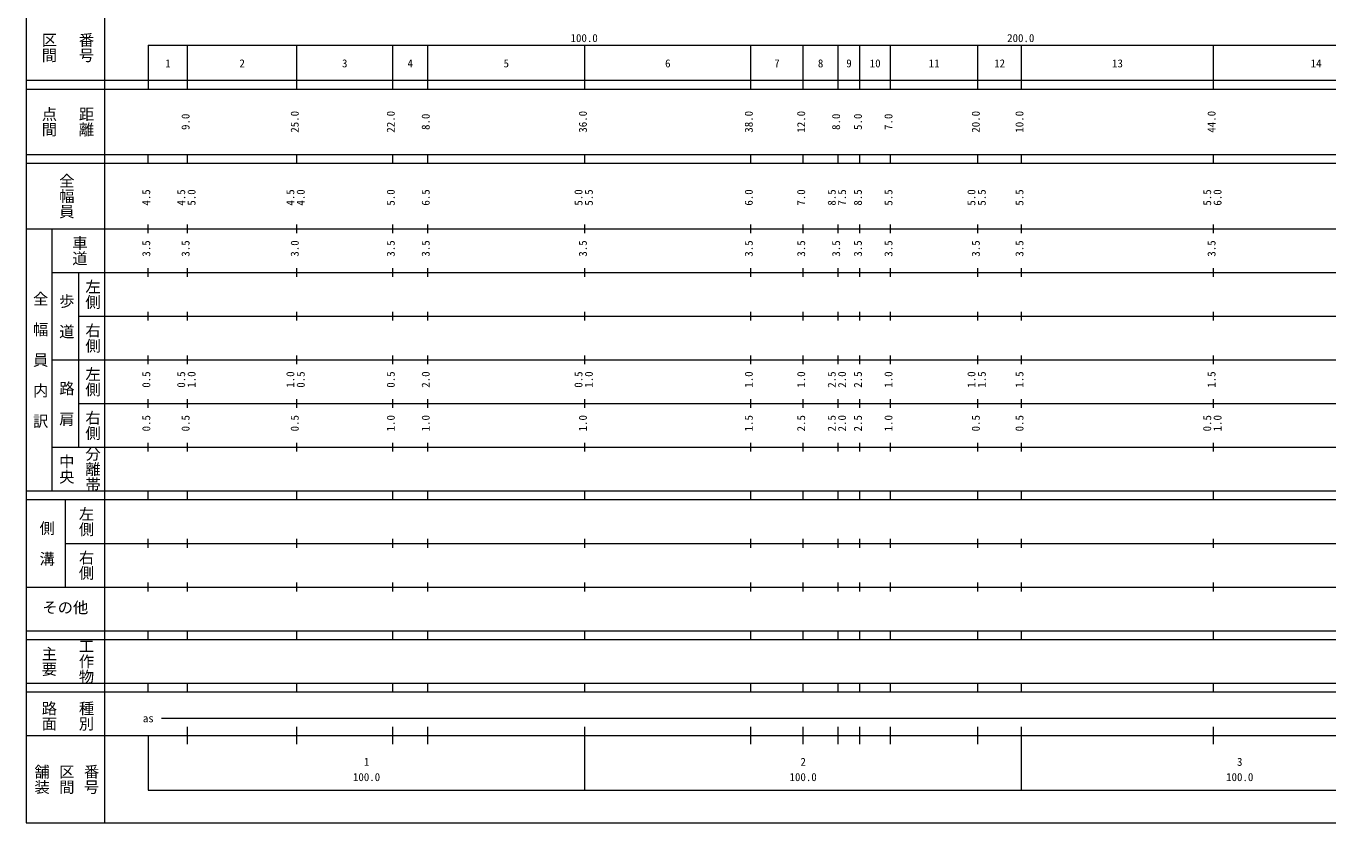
# Model space of a CAD drawing. Units: millimetres on the paper, enlarged 1000 times. Extents: x 46589 to 686589, y 5897 to 365897.
# Drawn here: x 46589 to 344792, y 5897 to 188306 of the extents above; entities that cross this region are included whole.
import ezdxf
from ezdxf.enums import TextEntityAlignment as Align

# ---------------------------------------------------------------- set-up
doc = ezdxf.new("R2010")
doc.units = ezdxf.units.MM
doc.header["$LTSCALE"] = 1000
doc.layers.add('S-SUV', color=7, linetype='Continuous', lineweight=13)
doc.styles.add('@ＭＳ ゴシック', font='')
doc.styles.add('ＭＳ ゴシック', font='')
doc.styles.get('@ＭＳ ゴシック').set_extended_font_data('@MS Gothic')
doc.styles.get('ＭＳ ゴシック').set_extended_font_data('MS Gothic')

msp = doc.modelspace()

# ---------------------------------------------------------------- linework, layer by layer
at = {"layer": 'S-SUV'}
for p, q in [((46589, 365897), (46589, 5897)), ((64589, 355897), (64589, 5897)), ((74589, 183897), (585589, 183897)), ((74589, 183897), (74589, 173897)), ((83589, 173897), (83589, 183897)), ((108589, 173897), (108589, 183897)), ((130589, 173897), (130589, 183897)), ((138589, 173897), (138589, 183897)), ((174589, 173897), (174589, 183897)), ((212589, 173897), (212589, 183897)), ((224589, 173897), (224589, 183897)), ((232589, 173897), (232589, 183897)), ((237589, 173897), (237589, 183897)), ((244589, 173897), (244589, 183897)), ((264589, 173897), (264589, 183897)), ((274589, 173897), (274589, 183897)), ((318589, 173897), (318589, 183897)), ((46589, 175897), (585589, 175897)), ((46589, 173897), (585589, 173897)), ((46589, 158897), (585589, 158897)), ((74589, 156897), (74589, 158897)), ((83589, 156897), (83589, 158897)), ((108589, 156897), (108589, 158897)), ((130589, 156897), (130589, 158897)), ((138589, 156897), (138589, 158897)), ((174589, 156897), (174589, 158897)), ((212589, 156897), (212589, 158897)), ((224589, 156897), (224589, 158897)), ((232589, 156897), (232589, 158897)), ((237589, 156897), (237589, 158897)), ((244589, 156897), (244589, 158897)), ((264589, 156897), (264589, 158897)), ((274589, 156897), (274589, 158897)), ((318589, 156897), (318589, 158897)), ((46589, 156897), (585589, 156897)), ((46589, 141897), (585589, 141897)), ((52589, 81897), (52589, 141897)), ((74589, 140897), (74589, 142897)), ((83589, 140897), (83589, 142897)), ((108589, 140897), (108589, 142897)), ((130589, 140897), (130589, 142897)), ((138589, 140897), (138589, 142897)), ((174589, 140897), (174589, 142897)), ((212589, 140897), (212589, 142897)), ((224589, 140897), (224589, 142897)), ((232589, 140897), (232589, 142897)), ((237589, 140897), (237589, 142897)), ((244589, 140897), (244589, 142897)), ((264589, 140897), (264589, 142897)), ((274589, 140897), (274589, 142897)), ((318589, 140897), (318589, 142897)), ((52589, 131897), (585589, 131897)), ((58589, 131897), (58589, 91897)), ((74589, 130897), (74589, 132897)), ((83589, 130897), (83589, 132897)), ((108589, 130897), (108589, 132897)), ((130589, 130897), (130589, 132897)), ((138589, 130897), (138589, 132897)), ((174589, 130897), (174589, 132897)), ((212589, 130897), (212589, 132897)), ((224589, 130897), (224589, 132897)), ((232589, 130897), (232589, 132897)), ((237589, 130897), (237589, 132897)), ((244589, 130897), (244589, 132897)), ((264589, 130897), (264589, 132897)), ((274589, 130897), (274589, 132897)), ((318589, 130897), (318589, 132897)), ((74589, 120897), (74589, 122897)), ((83589, 120897), (83589, 122897)), ((108589, 120897), (108589, 122897)), ((130589, 120897), (130589, 122897)), ((138589, 120897), (138589, 122897)), ((174589, 120897), (174589, 122897)), ((212589, 120897), (212589, 122897)), ((224589, 120897), (224589, 122897)), ((232589, 120897), (232589, 122897)), ((237589, 120897), (237589, 122897)), ((244589, 120897), (244589, 122897)), ((264589, 120897), (264589, 122897)), ((274589, 120897), (274589, 122897)), ((318589, 120897), (318589, 122897)), ((58589, 121897), (585589, 121897)), ((52589, 111897), (585589, 111897)), ((74589, 110897), (74589, 112897)), ((83589, 110897), (83589, 112897)), ((108589, 110897), (108589, 112897)), ((130589, 110897), (130589, 112897)), ((138589, 110897), (138589, 112897)), ((174589, 110897), (174589, 112897)), ((212589, 110897), (212589, 112897)), ((224589, 110897), (224589, 112897)), ((232589, 110897), (232589, 112897)), ((237589, 110897), (237589, 112897)), ((244589, 110897), (244589, 112897)), ((264589, 110897), (264589, 112897)), ((274589, 110897), (274589, 112897)), ((318589, 110897), (318589, 112897)), ((58589, 101897), (585589, 101897)), ((74589, 100897), (74589, 102897)), ((83589, 100897), (83589, 102897)), ((108589, 100897), (108589, 102897)), ((130589, 100897), (130589, 102897)), ((138589, 100897), (138589, 102897)), ((174589, 100897), (174589, 102897)), ((212589, 100897), (212589, 102897)), ((224589, 100897), (224589, 102897)), ((232589, 100897), (232589, 102897)), ((237589, 100897), (237589, 102897)), ((244589, 100897), (244589, 102897)), ((264589, 100897), (264589, 102897)), ((274589, 100897), (274589, 102897)), ((318589, 100897), (318589, 102897)), ((74589, 90897), (74589, 92897)), ((83589, 90897), (83589, 92897)), ((108589, 90897), (108589, 92897)), ((130589, 90897), (130589, 92897)), ((138589, 90897), (138589, 92897)), ((174589, 90897), (174589, 92897)), ((212589, 90897), (212589, 92897)), ((224589, 90897), (224589, 92897)), ((232589, 90897), (232589, 92897)), ((237589, 90897), (237589, 92897)), ((244589, 90897), (244589, 92897)), ((264589, 90897), (264589, 92897)), ((274589, 90897), (274589, 92897)), ((318589, 90897), (318589, 92897)), ((52589, 91897), (585589, 91897)), ((46589, 81897), (585589, 81897)), ((74589, 79897), (74589, 81897)), ((83589, 79897), (83589, 81897)), ((108589, 79897), (108589, 81897)), ((130589, 79897), (130589, 81897)), ((138589, 79897), (138589, 81897)), ((174589, 79897), (174589, 81897)), ((212589, 79897), (212589, 81897)), ((224589, 79897), (224589, 81897)), ((232589, 79897), (232589, 81897)), ((237589, 79897), (237589, 81897)), ((244589, 79897), (244589, 81897)), ((264589, 79897), (264589, 81897)), ((274589, 79897), (274589, 81897)), ((318589, 79897), (318589, 81897)), ((46589, 79897), (585589, 79897)), ((55589, 79897), (55589, 59897)), ((55589, 69897), (585589, 69897)), ((74589, 68897), (74589, 70897)), ((83589, 68897), (83589, 70897)), ((108589, 68897), (108589, 70897)), ((130589, 68897), (130589, 70897)), ((138589, 68897), (138589, 70897)), ((174589, 68897), (174589, 70897)), ((212589, 68897), (212589, 70897)), ((224589, 68897), (224589, 70897)), ((232589, 68897), (232589, 70897)), ((237589, 68897), (237589, 70897)), ((244589, 68897), (244589, 70897)), ((264589, 68897), (264589, 70897)), ((274589, 68897), (274589, 70897)), ((318589, 68897), (318589, 70897)), ((46589, 59897), (585589, 59897)), ((74589, 58897), (74589, 60897)), ((83589, 58897), (83589, 60897)), ((108589, 58897), (108589, 60897)), ((130589, 58897), (130589, 60897)), ((138589, 58897), (138589, 60897)), ((174589, 58897), (174589, 60897)), ((212589, 58897), (212589, 60897)), ((224589, 58897), (224589, 60897)), ((232589, 58897), (232589, 60897)), ((237589, 58897), (237589, 60897)), ((244589, 58897), (244589, 60897)), ((264589, 58897), (264589, 60897)), ((274589, 58897), (274589, 60897)), ((318589, 58897), (318589, 60897)), ((46589, 49897), (585589, 49897)), ((46589, 47897), (585589, 47897)), ((74589, 47897), (74589, 49897)), ((83589, 47897), (83589, 49897)), ((108589, 47897), (108589, 49897)), ((130589, 47897), (130589, 49897)), ((138589, 47897), (138589, 49897)), ((174589, 47897), (174589, 49897)), ((212589, 47897), (212589, 49897)), ((224589, 47897), (224589, 49897)), ((232589, 47897), (232589, 49897)), ((237589, 47897), (237589, 49897)), ((244589, 47897), (244589, 49897)), ((264589, 47897), (264589, 49897)), ((274589, 47897), (274589, 49897)), ((318589, 47897), (318589, 49897)), ((46589, 37897), (585589, 37897)), ((46589, 35897), (585589, 35897)), ((74589, 35897), (74589, 37897)), ((83589, 35897), (83589, 37897)), ((108589, 35897), (108589, 37897)), ((130589, 35897), (130589, 37897)), ((138589, 35897), (138589, 37897)), ((174589, 35897), (174589, 37897)), ((212589, 35897), (212589, 37897)), ((224589, 35897), (224589, 37897)), ((232589, 35897), (232589, 37897)), ((237589, 35897), (237589, 37897)), ((244589, 35897), (244589, 37897)), ((264589, 35897), (264589, 37897)), ((274589, 35897), (274589, 37897)), ((318589, 35897), (318589, 37897)), ((77589, 29897), (571589, 29897)), ((83589, 23897), (83589, 27897)), ((108589, 23897), (108589, 27897)), ((130589, 23897), (130589, 27897)), ((138589, 23897), (138589, 27897)), ((174589, 13397), (174589, 27897)), ((212589, 23897), (212589, 27897)), ((224589, 23897), (224589, 27897)), ((232589, 23897), (232589, 27897)), ((237589, 23897), (237589, 27897)), ((244589, 23897), (244589, 27897)), ((264589, 23897), (264589, 27897)), ((274589, 13397), (274589, 27897)), ((318589, 23897), (318589, 27897)), ((46589, 25897), (585589, 25897)), ((74589, 25897), (74589, 13397)), ((74589, 13397), (585589, 13397)), ((46589, 5897), (686589, 5897))]:
    msp.add_line(p, q, dxfattribs=at)

# ---------------------------------------------------------------- texts
for s, height, rotation, style, p in [('区間', 2566, 270, '@ＭＳ ゴシック', (49839, 186897)), ('番号', 2566, 270, '@ＭＳ ゴシック', (58339, 186897)), ('点間', 2566, 270, '@ＭＳ ゴシック', (49839, 169897)), ('距離', 2566, 270, '@ＭＳ ゴシック', (58339, 169897)), ('9.0', 1833, 90, 'ＭＳ ゴシック', (84589, 164522)), ('25.0', 1833, 90, 'ＭＳ ゴシック', (109589, 163897)), ('22.0', 1833, 90, 'ＭＳ ゴシック', (131589, 163897)), ('8.0', 1833, 90, 'ＭＳ ゴシック', (139589, 164522)), ('36.0', 1833, 90, 'ＭＳ ゴシック', (175589, 163897)), ('38.0', 1833, 90, 'ＭＳ ゴシック', (213589, 163897)), ('12.0', 1833, 90, 'ＭＳ ゴシック', (225589, 163897)), ('8.0', 1833, 90, 'ＭＳ ゴシック', (233589, 164522)), ('5.0', 1833, 90, 'ＭＳ ゴシック', (238589, 164522)), ('7.0', 1833, 90, 'ＭＳ ゴシック', (245589, 164522)), ('20.0', 1833, 90, 'ＭＳ ゴシック', (265589, 163897)), ('10.0', 1833, 90, 'ＭＳ ゴシック', (275589, 163897)), ('44.0', 1833, 90, 'ＭＳ ゴシック', (319589, 163897)), ('全幅員', 2566, 270, '@ＭＳ ゴシック', (53839, 154647)), ('4.5', 1833, 90, 'ＭＳ ゴシック', (75589, 147196)), ('4.5', 1833, 90, 'ＭＳ ゴシック', (83589, 147196)), ('5.0', 1833, 90, 'ＭＳ ゴシック', (85959, 147196)), ('4.5', 1833, 90, 'ＭＳ ゴシック', (108589, 147196)), ('4.0', 1833, 90, 'ＭＳ ゴシック', (110959, 147196)), ('5.0', 1833, 90, 'ＭＳ ゴシック', (131589, 147196)), ('6.5', 1833, 90, 'ＭＳ ゴシック', (139589, 147196)), ('5.0', 1833, 90, 'ＭＳ ゴシック', (174589, 147196)), ('5.5', 1833, 90, 'ＭＳ ゴシック', (176959, 147196)), ('6.0', 1833, 90, 'ＭＳ ゴシック', (213589, 147196)), ('7.0', 1833, 90, 'ＭＳ ゴシック', (225589, 147196)), ('8.5', 1833, 90, 'ＭＳ ゴシック', (232589, 147196)), ('7.5', 1833, 90, 'ＭＳ ゴシック', (234959, 147196)), ('8.5', 1833, 90, 'ＭＳ ゴシック', (238589, 147196)), ('5.5', 1833, 90, 'ＭＳ ゴシック', (245589, 147196)), ('5.0', 1833, 90, 'ＭＳ ゴシック', (264589, 147196)), ('5.5', 1833, 90, 'ＭＳ ゴシック', (266959, 147196)), ('5.5', 1833, 90, 'ＭＳ ゴシック', (275589, 147196)), ('5.5', 1833, 90, 'ＭＳ ゴシック', (318589, 147196)), ('6.0', 1833, 90, 'ＭＳ ゴシック', (320959, 147196)), ('車道', 2566, 270, '@ＭＳ ゴシック', (56839, 140397)), ('3.5', 1833, 90, 'ＭＳ ゴシック', (75589, 135522)), ('3.5', 1833, 90, 'ＭＳ ゴシック', (84589, 135522)), ('3.0', 1833, 90, 'ＭＳ ゴシック', (109589, 135522)), ('3.5', 1833, 90, 'ＭＳ ゴシック', (131589, 135522)), ('3.5', 1833, 90, 'ＭＳ ゴシック', (139589, 135522)), ('3.5', 1833, 90, 'ＭＳ ゴシック', (175589, 135522)), ('3.5', 1833, 90, 'ＭＳ ゴシック', (213589, 135522)), ('3.5', 1833, 90, 'ＭＳ ゴシック', (225589, 135522)), ('3.5', 1833, 90, 'ＭＳ ゴシック', (233589, 135522)), ('3.5', 1833, 90, 'ＭＳ ゴシック', (238589, 135522)), ('3.5', 1833, 90, 'ＭＳ ゴシック', (245589, 135522)), ('3.5', 1833, 90, 'ＭＳ ゴシック', (265589, 135522)), ('3.5', 1833, 90, 'ＭＳ ゴシック', (275589, 135522)), ('3.5', 1833, 90, 'ＭＳ ゴシック', (319589, 135522)), ('左側', 2566, 270, '@ＭＳ ゴシック', (59839, 130397)), ('全\u3000幅\u3000員\u3000内\u3000訳', 2566, 270, '@ＭＳ ゴシック', (47839, 127647)), ('歩\u3000道', 2566, 270, '@ＭＳ ゴシック', (53839, 127147)), ('右側', 2566, 270, '@ＭＳ ゴシック', (59839, 120397)), ('左側', 2566, 270, '@ＭＳ ゴシック', (59839, 110397)), ('0.5', 1833, 90, 'ＭＳ ゴシック', (75589, 105522)), ('0.5', 1833, 90, 'ＭＳ ゴシック', (83589, 105522)), ('1.0', 1833, 90, 'ＭＳ ゴシック', (85959, 105522)), ('1.0', 1833, 90, 'ＭＳ ゴシック', (108589, 105522)), ('0.5', 1833, 90, 'ＭＳ ゴシック', (110959, 105522)), ('0.5', 1833, 90, 'ＭＳ ゴシック', (131589, 105522)), ('2.0', 1833, 90, 'ＭＳ ゴシック', (139589, 105522)), ('0.5', 1833, 90, 'ＭＳ ゴシック', (174589, 105522)), ('1.0', 1833, 90, 'ＭＳ ゴシック', (176959, 105522)), ('1.0', 1833, 90, 'ＭＳ ゴシック', (213589, 105522)), ('1.0', 1833, 90, 'ＭＳ ゴシック', (225589, 105522)), ('2.5', 1833, 90, 'ＭＳ ゴシック', (232589, 105522)), ('2.0', 1833, 90, 'ＭＳ ゴシック', (234959, 105522)), ('2.5', 1833, 90, 'ＭＳ ゴシック', (238589, 105522)), ('1.0', 1833, 90, 'ＭＳ ゴシック', (245589, 105522)), ('1.0', 1833, 90, 'ＭＳ ゴシック', (264589, 105522)), ('1.5', 1833, 90, 'ＭＳ ゴシック', (266959, 105522)), ('1.5', 1833, 90, 'ＭＳ ゴシック', (275589, 105522)), ('1.5', 1833, 90, 'ＭＳ ゴシック', (319589, 105522)), ('路\u3000肩', 2566, 270, '@ＭＳ ゴシック', (53839, 107147)), ('右側', 2566, 270, '@ＭＳ ゴシック', (59839, 100397)), ('0.5', 1833, 90, 'ＭＳ ゴシック', (75589, 95522)), ('0.5', 1833, 90, 'ＭＳ ゴシック', (84589, 95522)), ('0.5', 1833, 90, 'ＭＳ ゴシック', (109589, 95522)), ('1.0', 1833, 90, 'ＭＳ ゴシック', (131589, 95522)), ('1.0', 1833, 90, 'ＭＳ ゴシック', (139589, 95522)), ('1.0', 1833, 90, 'ＭＳ ゴシック', (175589, 95522)), ('1.5', 1833, 90, 'ＭＳ ゴシック', (213589, 95522)), ('2.5', 1833, 90, 'ＭＳ ゴシック', (225589, 95522)), ('2.5', 1833, 90, 'ＭＳ ゴシック', (232589, 95522)), ('2.0', 1833, 90, 'ＭＳ ゴシック', (234959, 95522)), ('2.5', 1833, 90, 'ＭＳ ゴシック', (238589, 95522)), ('1.0', 1833, 90, 'ＭＳ ゴシック', (245589, 95522)), ('0.5', 1833, 90, 'ＭＳ ゴシック', (265589, 95522)), ('0.5', 1833, 90, 'ＭＳ ゴシック', (275589, 95522)), ('0.5', 1833, 90, 'ＭＳ ゴシック', (318589, 95522)), ('1.0', 1833, 90, 'ＭＳ ゴシック', (320959, 95522)), ('中央', 2566, 270, '@ＭＳ ゴシック', (53839, 90397)), ('分離帯', 2566, 270, '@ＭＳ ゴシック', (59839, 92147)), ('左側', 2566, 270, '@ＭＳ ゴシック', (58339, 78397)), ('側\u3000溝', 2566, 270, '@ＭＳ ゴシック', (49339, 75147)), ('右側', 2566, 270, '@ＭＳ ゴシック', (58339, 68397)), ('主要', 2566, 270, '@ＭＳ ゴシック', (49839, 46397)), ('工作物', 2566, 270, '@ＭＳ ゴシック', (58339, 48147)), ('路面', 2566, 270, '@ＭＳ ゴシック', (49839, 33897)), ('種別', 2566, 270, '@ＭＳ ゴシック', (58339, 33897)), ('舗装', 2566, 270, '@ＭＳ ゴシック', (48172, 19397)), ('区間', 2566, 270, '@ＭＳ ゴシック', (53839, 19397)), ('番号', 2566, 270, '@ＭＳ ゴシック', (59505, 19397))]:
    msp.add_text(s, height=height, rotation=rotation, dxfattribs=dict(at, style=style)).set_placement(p, align=Align.BOTTOM_LEFT)
at = {"layer": 'S-SUV', "style": 'ＭＳ ゴシック'}
for s, height, p in [('100.0', 1833, (171308, 184091)), ('200.0', 1833, (271308, 184091)), ('1', 1833, (78464, 178302)), ('2', 1833, (95464, 178302)), ('3', 1833, (118964, 178302)), ('4', 1833, (133964, 178302)), ('5', 1833, (155964, 178302)), ('6', 1833, (192964, 178302)), ('7', 1833, (217964, 178302)), ('8', 1833, (227964, 178302)), ('9', 1833, (234464, 178302)), ('10', 1833, (239839, 178302)), ('11', 1833, (253339, 178302)), ('12', 1833, (268339, 178302)), ('13', 1833, (295339, 178302)), ('14', 1833, (340839, 178302)), ('その他', 2566, (50339, 53147)), ('as', 1833, (73339, 28397)), ('1', 1833, (123964, 18420)), ('2', 1833, (223964, 18420)), ('3', 1833, (323964, 18420)), ('100.0', 1833, (121464, 14930)), ('100.0', 1833, (221464, 14930)), ('100.0', 1833, (321464, 14930))]:
    msp.add_text(s, height=height, dxfattribs=at).set_placement(p, align=Align.BOTTOM_LEFT)

doc.saveas('drawing.dxf')
